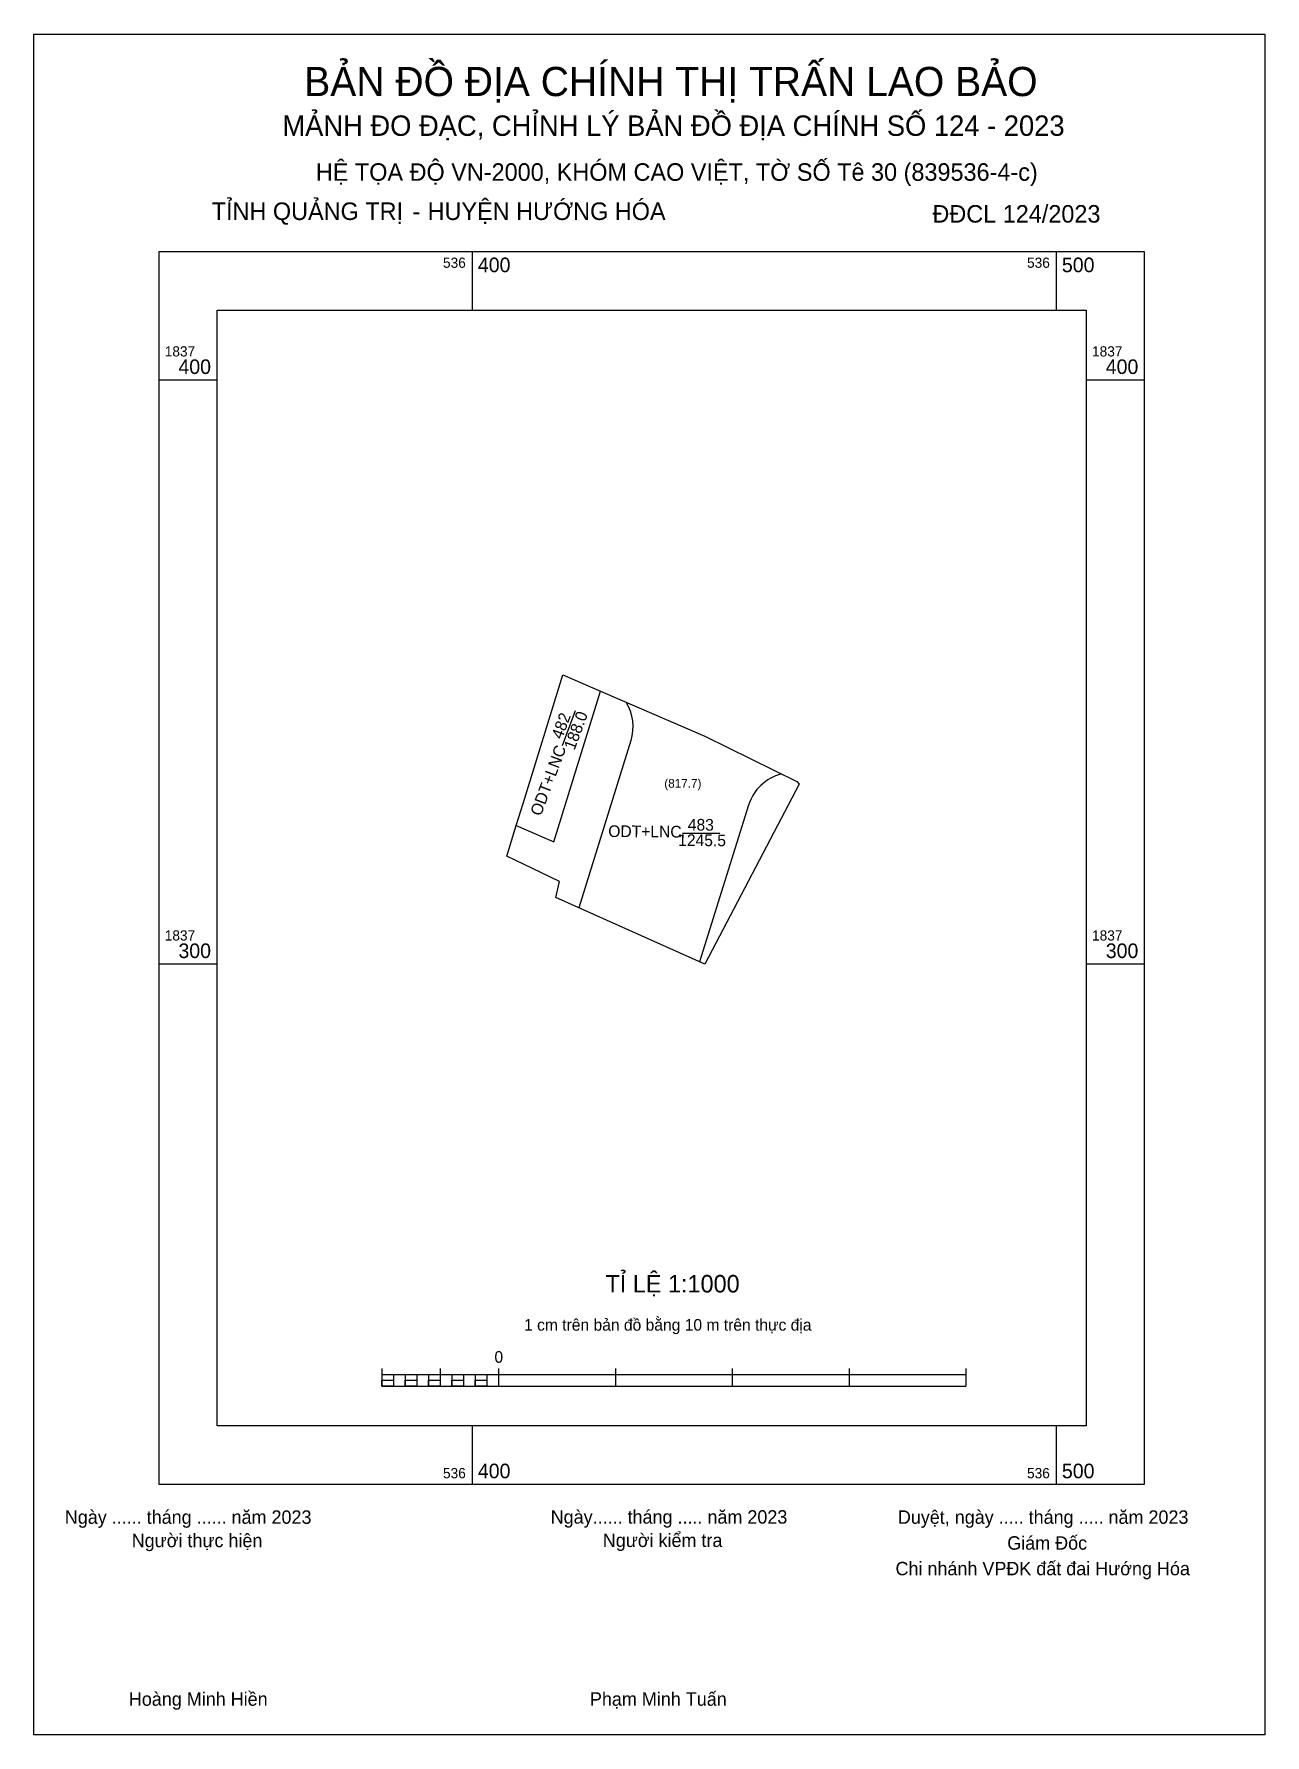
# Model space of a CAD drawing. Extents: x 536325 to 536536, y 1837168 to 1837459.
import ezdxf

# ---------------------------------------------------------------- set-up
doc = ezdxf.new("R2010")
doc.units = 0
for name, color, linetype in [('D2', 7, 'Continuous'), ('Level 1', 7, 'Continuous'), ('Level 10', 7, 'Continuous'), ('Level 13', 7, 'Continuous'), ('Level 2', 7, 'Continuous'), ('Level 36', 7, 'Continuous'), ('Level 6', 7, 'Continuous'), ('Level 62', 7, 'Continuous'), ('Level 63', 7, 'Continuous')]:
    doc.layers.add(name, color=color, linetype=linetype)

msp = doc.modelspace()

# ---------------------------------------------------------------- linework, layer by layer
at = {"layer": 'D2'}
for p, q in [((536427.22, 1837338.22), (536418.27, 1837309.6)), ((536447.34, 1837327.17), (536438.96, 1837300.37))]:
    msp.add_line(p, q, dxfattribs=at)
for centre, start, end in [((536419.59, 1837340.61), 342.6303, 31.6559), ((536454.98, 1837324.78), 104.5989, 162.6303)]:
    msp.add_arc(centre, 8, start, end, dxfattribs=at)
at = {"layer": 'Level 1'}
for p, q in [((536325.01, 1837459.21), (536325.01, 1837459.21)), ((536535.77, 1837167.98), (536535.77, 1837167.98))]:
    msp.add_line(p, q, dxfattribs=at)
at = {"layer": 'Level 10'}
for p, q in [((536408.74, 1837327.45), (536415.56, 1837349.48)), ((536415.56, 1837349.48), (536421.98, 1837346.71)), ((536407.58, 1837323.68), (536408.74, 1837327.45))]:
    msp.add_line(p, q, dxfattribs=at)
msp.add_lwpolyline([(536439.86, 1837339), (536455.59, 1837331.22), (536456, 1837330.76), (536439.88, 1837299.96), (536414.34, 1837311.35), (536414.95, 1837314.08), (536408.82, 1837317.08), (536405.98, 1837318.47), (536407.58, 1837323.68), (536414.01, 1837320.92), (536421.98, 1837346.71)], close=True, dxfattribs=at)
at = {"layer": 'Level 13'}
for points in [[(536415.51, 1837337.39), (536417.73, 1837343.36)], [(536436.05, 1837322.41), (536442.42, 1837322.37)]]:
    msp.add_lwpolyline(points, dxfattribs=at)
at = {"layer": 'Level 2'}
msp.add_lwpolyline([(536325, 1837459.21), (536535.77, 1837459.21), (536535.77, 1837167.98), (536325, 1837167.98)], close=True, dxfattribs=at)
at = {"layer": 'Level 62'}
msp.add_lwpolyline([(536356.39, 1837411.93), (536505.16, 1837411.93), (536505.16, 1837220.93), (536356.39, 1837220.93)], close=True, dxfattribs=at)
at = {"layer": 'Level 63'}
for p, q in [((536325, 1837454.21), (536325, 1837459.21)), ((536325, 1837459.21), (536330, 1837459.21)), ((536325, 1837454.21), (536325, 1837459.21)), ((536325, 1837459.21), (536330, 1837459.21)), ((536530.77, 1837459.21), (536535.77, 1837459.21)), ((536530.77, 1837459.21), (536535.77, 1837459.21)), ((536535.77, 1837459.21), (536535.77, 1837454.21)), ((536535.77, 1837459.21), (536535.77, 1837454.21)), ((536325, 1837454.21), (536325, 1837454.21)), ((536325, 1837454.21), (536325, 1837454.21)), ((536400, 1837421.93), (536400, 1837411.93)), ((536500, 1837421.93), (536500, 1837411.93)), ((536346.39, 1837400), (536356.39, 1837400)), ((536505.16, 1837400), (536515.16, 1837400)), ((536346.39, 1837300), (536356.39, 1837300)), ((536505.16, 1837300), (536515.16, 1837300)), ((536384.55, 1837230.7), (536384.55, 1837227.7)), ((536384.55, 1837229.7), (536484.55, 1837229.7)), ((536386.55, 1837229.7), (536386.55, 1837227.7)), ((536388.55, 1837229.7), (536388.55, 1837227.7)), ((536390.55, 1837229.7), (536390.55, 1837227.7)), ((536392.55, 1837229.7), (536392.55, 1837227.7)), ((536394.55, 1837230.7), (536394.55, 1837227.7)), ((536394.55, 1837229.7), (536394.55, 1837227.7)), ((536396.55, 1837229.7), (536396.55, 1837227.7)), ((536398.55, 1837229.7), (536398.55, 1837227.7)), ((536400.55, 1837229.7), (536400.55, 1837227.7)), ((536402.55, 1837229.7), (536402.55, 1837227.7)), ((536404.55, 1837230.7), (536404.55, 1837227.7)), ((536404.55, 1837229.7), (536404.55, 1837227.7)), ((536424.55, 1837230.7), (536424.55, 1837227.7)), ((536444.55, 1837230.7), (536444.55, 1837227.7)), ((536464.55, 1837230.7), (536464.55, 1837227.7)), ((536484.55, 1837230.7), (536484.55, 1837227.7)), ((536384.55, 1837227.7), (536484.55, 1837227.7)), ((536400, 1837220.93), (536400, 1837210.93)), ((536500, 1837220.93), (536500, 1837210.93)), ((536325, 1837167.98), (536325, 1837172.98)), ((536325, 1837167.98), (536325, 1837172.98)), ((536535.77, 1837172.98), (536535.77, 1837167.98)), ((536535.77, 1837172.98), (536535.77, 1837167.98)), ((536330, 1837167.98), (536325, 1837167.98)), ((536330, 1837167.98), (536325, 1837167.98)), ((536535.77, 1837167.98), (536530.77, 1837167.98)), ((536535.77, 1837167.98), (536530.77, 1837167.98))]:
    msp.add_line(p, q, dxfattribs=at)
for points in [[(536346.39, 1837421.93), (536346.39, 1837210.93), (536515.16, 1837210.93), (536515.16, 1837421.93)], [(536384.55, 1837228.7), (536386.55, 1837228.7), (536386.55, 1837227.7), (536384.55, 1837227.7)], [(536384.55, 1837228.7), (536386.55, 1837228.7), (536386.55, 1837227.7), (536384.55, 1837227.7)], [(536388.55, 1837228.7), (536390.55, 1837228.7), (536390.55, 1837227.7), (536388.55, 1837227.7)], [(536392.55, 1837228.7), (536394.55, 1837228.7), (536394.55, 1837227.7), (536392.55, 1837227.7)], [(536396.55, 1837228.7), (536398.55, 1837228.7), (536398.55, 1837227.7), (536396.55, 1837227.7)], [(536400.55, 1837228.7), (536402.55, 1837228.7), (536402.55, 1837227.7), (536400.55, 1837227.7)]]:
    msp.add_lwpolyline(points, close=True, dxfattribs=at)

# ---------------------------------------------------------------- texts
at = {"layer": 'Level 13'}
for s, rotation, p in [('482', 69.5168, (536415.4, 1837338.34)), ('188.0', 69.5168, (536417.54, 1837336.49)), ('ODT+LNC ', 69.5168, (536411.78, 1837325.19)), ('ODT+LNC ', 359.5493, (536423.32, 1837321.73)), ('483', 359.5493, (536436.94, 1837322.84)), ('1245.5', 359.5493, (536435.29, 1837320.2))]:
    msp.add_text(s, height=2, rotation=rotation, dxfattribs=at).set_placement(p)
at = {"layer": 'Level 36'}
msp.add_text('(817.7)', height=1.5, dxfattribs=at).set_placement((536432.92, 1837330.16))
at = {"layer": 'Level 6'}
for s, p in [('HỆ TỌA ÐỘ VN-2000, KHÓM CAO VIỆT, TỜ SỐ Tê 30 (839536-4-c)', (536373.26, 1837434.08)), ('TỈ LỆ 1:1000', (536422.85, 1837243.74))]:
    msp.add_text(s, height=3, dxfattribs=at).set_placement(p)
at = {"layer": 'Level 63'}
for s, height, p in [('BẢN ĐỒ ĐỊA CHÍNH THỊ TRẤN LAO BẢO', 5, (536371.27, 1837448.58)), ('MẢNH ĐO ĐẠC, CHỈNH LÝ BẢN ĐỒ ÐỊA CHÍNH SỐ 124 - 2023', 3.5, (536367.52, 1837441.77)), ('TỈNH QUẢNG TRỊ', 3, (536355.43, 1837427.37)), (' HUYỆN HƯỚNG HÓA', 3, (536391.28, 1837427.37)), ('ĐĐCL 124/2023', 3, (536478.83, 1837426.92)), ('-', 3, (536389.8, 1837427.37)), ('536', 1.75, (536395.03, 1837419.18)), ('400', 2.5, (536401, 1837418.43)), ('536', 1.75, (536495.03, 1837419.18)), ('500', 2.5, (536501, 1837418.43)), ('1837', 1.75, (536347.39, 1837404)), ('1837', 1.75, (536506.16, 1837404)), ('400', 2.5, (536349.73, 1837401)), ('400', 2.5, (536508.51, 1837401)), ('1837', 1.75, (536347.39, 1837304)), ('1837', 1.75, (536506.16, 1837304)), ('300', 2.5, (536349.73, 1837301)), ('300', 2.5, (536508.51, 1837301)), ('1 cm trên bản đồ bằng 10 m trên thực địa', 2, (536408.91, 1837237.2)), ('0', 2, (536403.84, 1837231.7)), ('536', 1.75, (536395.03, 1837211.93)), ('400', 2.5, (536401, 1837211.93)), ('536', 1.75, (536495.03, 1837211.93)), ('500', 2.5, (536501, 1837211.93)), ('Ngày ...... tháng ...... năm 2023', 2.3, (536330.28, 1837204.13)), ('Ngày...... tháng ..... năm 2023', 2.3, (536413.47, 1837204.16)), ('Duyệt, ngày ..... tháng ..... năm 2023', 2.3, (536472.91, 1837204.13)), ('Người kiểm tra', 2.3, (536422.39, 1837200.16)), ('Người thực hiện', 2.3, (536341.73, 1837200.13)), ('Giám Đốc', 2.3, (536491.64, 1837199.7)), ('Chi nhánh VPĐK đất đai Hướng Hóa', 2.3, (536472.51, 1837195.32)), ('Hoàng Minh Hiền', 2.3, (536341.24, 1837172.98)), ('Phạm Minh Tuấn', 2.3, (536420.19, 1837172.98))]:
    msp.add_text(s, height=height, dxfattribs=at).set_placement(p)

doc.saveas('drawing.dxf')
